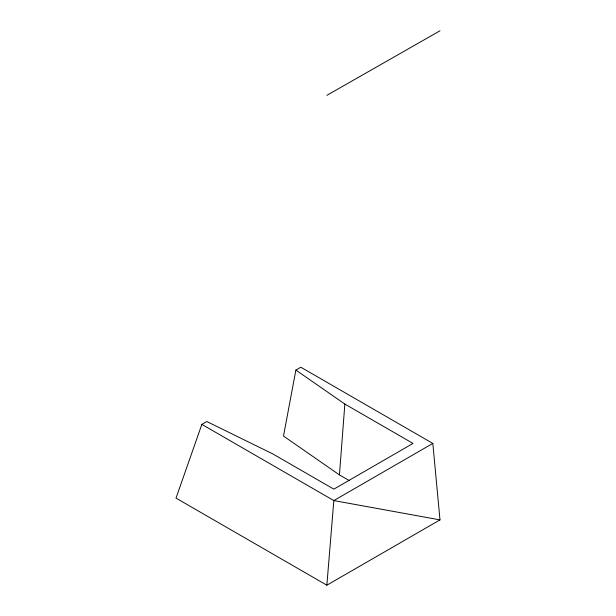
<?xml version="1.0" encoding="UTF-8"?>
<svg xmlns="http://www.w3.org/2000/svg" width="616" height="616" viewBox="0 0 616 616"><rect width="100%" height="100%" fill="white"/><g stroke="black" fill="none" stroke-linecap="round" stroke-linejoin="round"><path stroke-width="0.92" d="M339.447 474.905L344.852 404.073L295.888 370.085L283.491 436.066L339.447 474.905L349.395 480.649M326.857 585.2L333.834 500.577L432.825 443.428L439.986 519.889L326.857 585.2L176.014 498.113L201.848 424.378L206.799 421.521L272.796 453.907L333.834 489.15L413.02 443.428L344.852 404.073M295.888 370.085L300.839 367.228L432.825 443.428M326.857 95.341L439.986 30.8M439.986 519.889L333.834 500.577L201.848 424.378"/></g></svg>
